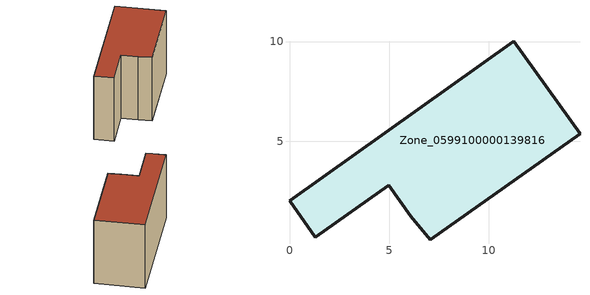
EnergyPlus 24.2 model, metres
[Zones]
Zone_0599100000139816
 floor ground (C_G): 11.25,10.02 14.57,5.37 7.05,0.06 6.09,1.23 4.97,2.8 1.3,0.18 0,2.01 z0
 wall outside (C_F): 14.57,5.37 11.25,10.02 0,2.01 1.3,0.18 4.97,2.8 6.09,1.23 7.05,0.06 14.57,5.37 z0:8.34
 roof outside (C_R): 7.05,0.06 14.57,5.37 11.25,10.02 0,2.01 1.3,0.18 4.97,2.8 6.09,1.23 z8.34
[BUILDING]
Pand.0599100000139816: North Axis=0; Terrain=City; Loads Convergence Tolerance Value=0.04; Temperature Convergence Tolerance Value=0.4; Solar Distribution=FullExterior; Maximum Number of Warmup Days=25; Minimum Number of Warmup Days=1
[Site:Location]
Rotterdam.The.Hague.AP_ZH_NLD Design_Conditions: Latitude=51.96; Longitude=4.45; Time Zone=1; Elevation=-4.5
[SITE:GROUNDTEMPERATURE:BUILDINGSURFACE]
18, 18, 18, 18, 18, 18, 18, 18, 18, 18, 18, 18
[MATERIAL] Thermal Absorptance=0.9; Solar Absorptance=0.7; Visible Absorptance=0.7
Name | Roughness | Thickness | Conductivity | Density | Specific Heat
G.TI.1975-1991 | MediumSmooth | 0.15 | 0.288461 | 540 | 1210
F.TI.1975-1991 | Rough | 0.3 | 0.230769 | 1920 | 840
R.TI.1975-1991 | MediumRough | 0.2 | 0.153846 | 1500 | 1000
[CONSTRUCTION]
C_G: G.TI.1975-1991
C_F: F.TI.1975-1991
C_R: R.TI.1975-1991
[ZONE]
Zone_0599100000139816: Type=1; Multiplier=1; Ceiling Height=Autocalculate; Volume=Autocalculate; Floor Area=autocalculate; Part of Total Floor Area=Yes
[ZONEINFILTRATION:DESIGNFLOWRATE]
Infil_Zone_0599100000139816: Zone or ZoneList or Space or SpaceList=Zone_0599100000139816; Schedule=AlwaysOn; Design Flow Rate Calculation Method=Flow/Area; Flow Rate per Floor Area=0.003; Constant Term Coefficient=1; Temperature Term Coefficient=0; Velocity Term Coefficient=0; Velocity Squared Term Coefficient=0
[HVACTEMPLATE:ZONE:IDEALLOADSAIRSYSTEM]
Zone_0599100000139816: Maximum Heating Supply Air Temperature=50; Minimum Cooling Supply Air Temperature=13; Maximum Heating Supply Air Humidity Ratio=0.0156; Minimum Cooling Supply Air Humidity Ratio=0.0077; Heating Limit=NoLimit; Cooling Limit=NoLimit; Dehumidification Control Type=ConstantSensibleHeatRatio; Cooling Sensible Heat Ratio=0.7; Dehumidification Setpoint=60; Humidification Control Type=None; Humidification Setpoint=30; Outdoor Air Method=None; Outdoor Air Flow Rate per Person=0.00944; Outdoor Air Flow Rate per Zone Floor Area=0; Outdoor Air Flow Rate per Zone=0; Demand Controlled Ventilation Type=None; Outdoor Air Economizer Type=NoEconomizer; Heat Recovery Type=None; Sensible Heat Recovery Effectiveness=0.7; Latent Heat Recovery Effectiveness=0.65
[ZONECONTROL:THERMOSTAT]
ThermostatControl_Zone_0599100000139816: Zone or ZoneList=Zone_0599100000139816; Control Type Schedule=DualSetpointControlType; Control 1=Thermostat_Zone_0599100000139816; Temperature Difference Between Cutout And Setpoint=0
[THERMOSTATSETPOINT:DUALSETPOINT]
Thermostat_Zone_0599100000139816: Heating Setpoint Temperature Schedule=HeatingSetpoint_Zone_0599100000139816; Cooling Setpoint Temperature Schedule=CoolingSetpoint_Zone_0599100000139816
[SCHEDULE:COMPACT]
HeatingSetpoint_Zone_0599100000139816: Through: 12/31, For: AllDays, Until: 24:00, 21
CoolingSetpoint_Zone_0599100000139816: Through: 12/31, For: AllDays, Until: 24:00, 24
DualSetpointControlType: Through: 12/31, For: AllDays, Until: 24:00, 4
AlwaysOn: Through: 12/31, For: AllDays, Until: 24:00, 1
